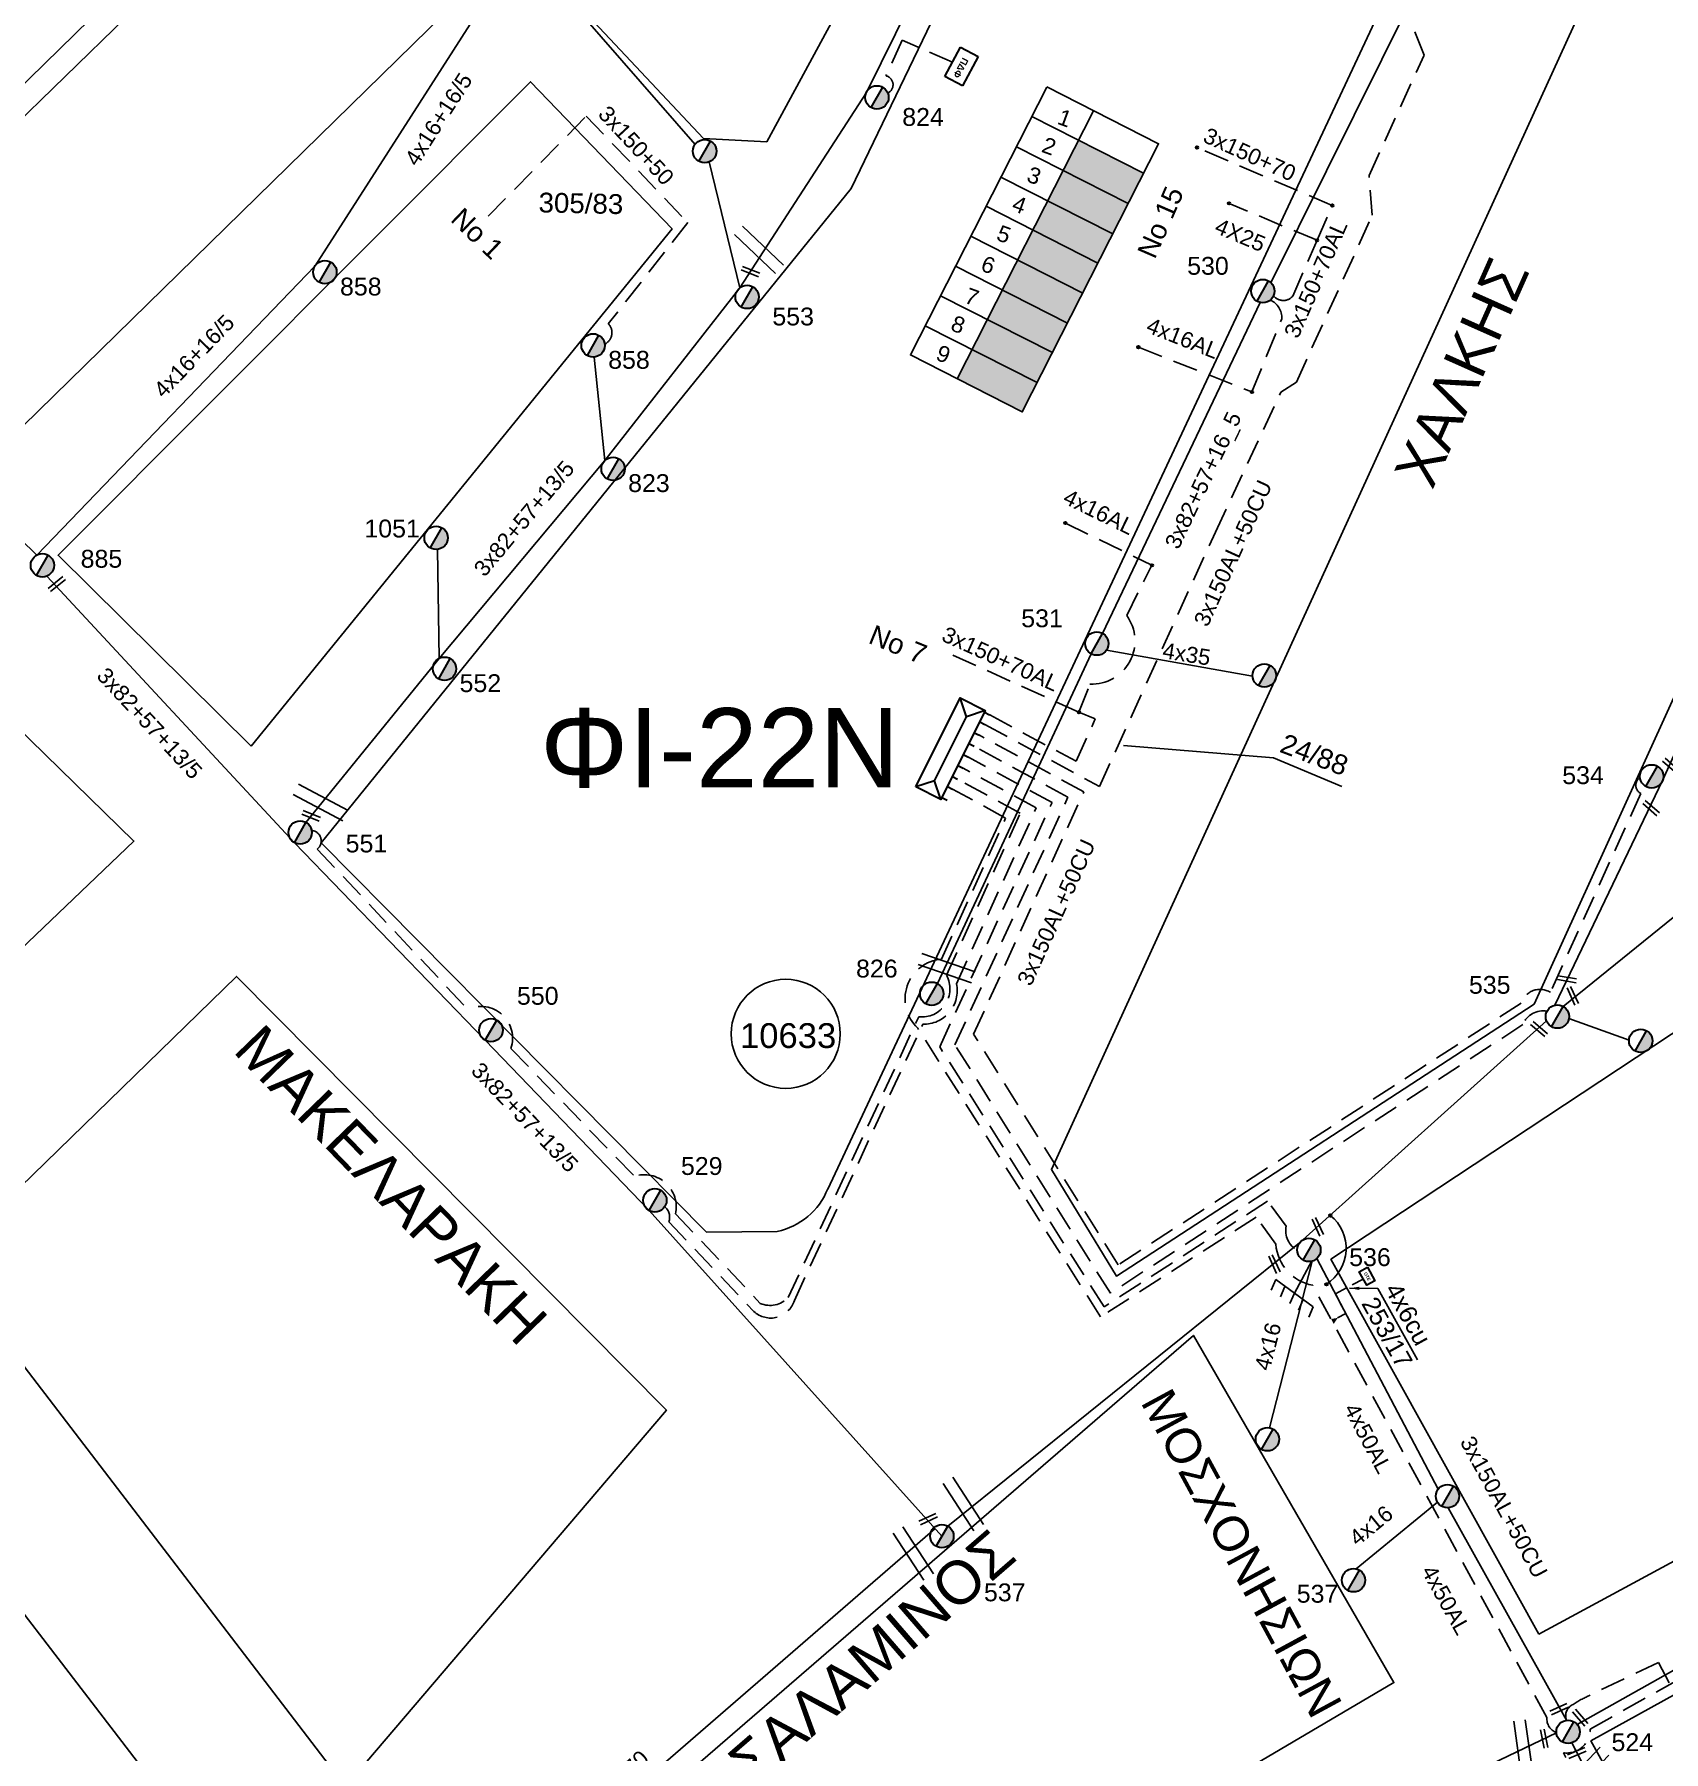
# Model space of a CAD drawing. Header units: millimetres. Extents: x 1421 to 7547, y 822 to 1863.
# Drawn here: x 6842.7 to 7007, y 1562.1 to 1735.3 of the extents above; entities that cross this region are included whole.
import ezdxf
from ezdxf.enums import TextEntityAlignment as Align

# ---------------------------------------------------------------- set-up
doc = ezdxf.new("R2010")
doc.units = ezdxf.units.MM
doc.linetypes.add('DASHED', pattern=[19.05, 12.7, -6.35])
doc.layers.get('0').update_dxf_attribs({"lineweight": 30})
for name, color, linetype, lineweight in [('16+16_5', 7, 'Continuous', 30), ('3x82+57+13_5', 7, 'Continuous', 30), ('3x82+57+16_5', 7, 'Continuous', 30), ('4x16+16_5', 7, 'Continuous', 30), ('4x35', 1, 'DASHED', 30), ('4x50+13_5', 7, 'Continuous', 30), ('4x50+16_5', 7, 'Continuous', 30), ('4x50AL', 7, 'Continuous', 30), ('Pillar OTE', 7, 'Continuous', 30), ('Pillar Δημοτικού Φωτισμού', 7, 'Continuous', 30), ('TEXT_ΚΑΛΩΔΙΩΝ', 7, 'Continuous', 30), ('Άγνωστα', 7, 'Continuous', 30), ('Άγνωστο εναέριο καλώδιο', 7, 'Continuous', 30), ('Άγνωστο Υπόγειο Καλώδιο', 7, 'DASHED', 30), ('Γυμνά εναέρια ΧΤ (3Φ)   4x16AL', 7, 'Continuous', 30), ('Εναέρια παροχή ΧΤ 4x16', 7, 'SYN_LINE', 30), ('Καλώδια ΧΤ   3x150+50CU', 7, 'DASHED', 30), ('Καλώδια ΧΤ   3x150+70AL', 7, 'DASHED', 30), ('Καλώδια ΧΤ   3x150AL+50CU', 7, 'DASHED', 30), ('Μηχανική τομή', 7, 'Continuous', 30), ('Στύλος ΦΜ', 7, 'Continuous', 30), ('Στύλος ΦΜ @ 1', 7, 'Continuous', 30), ('Συνδέσεις', 7, 'Continuous', 30), ('Συνεστραμμένα ΧΤ   3x70+54.6+25 AL', 7, 'SYN_LINE', 30), ('Τομή', 7, 'Continuous', 30), ('Υποσταθμός πόλεως', 7, 'Continuous', 30), ('Υπόβαθρο ΔΕΗ', 7, 'Continuous', 30), ('Υπόγεια Καλώδια Δικτύου ΧΤ  4x16AL', 7, 'DASHED', 30), ('Υπόγεια Καλώδια Δικτύου ΧΤ  4X25', 7, 'DASHED', 30), ('Υπόγεια Καλώδια Δικτύου ΧΤ  4x6', 7, 'DASHED', 30)]:
    doc.layers.add(name, color=color, linetype=linetype, lineweight=lineweight)
doc.layers.add('Υπόγεια καλώδια Παροχών ΧΤ   4x50AL', color=7, linetype='DASHED')
doc.styles.add('arial', font='arial.ttf')
doc.styles.get("Standard").update_dxf_attribs({"font": 'arial.ttf'})
doc.linetypes.add('SYN_LINE', pattern='A,0.5,-0.0001,["/\\/\\/\\/",Standard,S=0.1,R=0,X=0,Y=-0.05],-0.25', length=0.7501)
doc.dimstyles.new('ISO-25', dxfattribs={"dimtxt": 2.5, "dimasz": 2.5, "dimexe": 1.25, "dimexo": 0.625, "dimtad": 1, "dimtxsty": 'Standard', "dimcen": 2.5, "dimadec": 0, "dimazin": 0, "dimtfac": 1, "dimtmove": 0, "dimatfit": 3, "dimfxl": 1, "dimarcsym": 0})

# ---------------------------------------------------------------- blocks, each defined once
blk = doc.blocks.new('ΥΠΑΡΧΩΝ ΤΣΙΜΕΝΤΕΝΙΟΣ ΣΤΥΛΟΣ')
at = {"layer": 'Στύλος ΦΜ'}
blk.add_hatch(color=7, dxfattribs=at).paths.add_polyline_path([(-1.29, -2.28, 0.574793), (2.62, 0, 0.268822), (1.3, 2.27)])
at = {"layer": 'Στύλος ΦΜ', "color": 7}
blk.add_line((-1.29, -2.28), (1.3, 2.27), dxfattribs=at)
blk.add_circle((0, 0), 2.62, dxfattribs=at)
at = {"layer": 'Στύλος ΦΜ', "flags": 4}
for tag, p in [('ΑΡΙΘΜΟΣ', (-4.68, 8.05)), ('ΤΥΠΟΣ', (-4.91, 3.03))]:
    blk.add_attdef(tag, p, '', height=4, dxfattribs=at)
blk = doc.blocks.new('ΤΟΜΗ')
at = {"layer": 'Τομή', "lineweight": -3, "ltscale": 40}
for p, q in [((-11.37, 1.1), (11.37, 1.1)), ((11.37, -3.57), (-11.37, -3.57))]:
    blk.add_line(p, q, dxfattribs=at)
blk = doc.blocks.new('ΜΗΧΑΝΙΚΗ ΤΟΜΗ')
at = {"layer": 'Μηχανική τομή', "lineweight": -3, "ltscale": 40}
for p, q in [((-3.78, 1.15), (3.8, 1.15)), ((3.8, -0.4), (-3.78, -0.4))]:
    blk.add_line(p, q, dxfattribs=at)
blk = doc.blocks.new('PILLAR ΔΗΜΟΤΙΚΟΥ ΦΩΤΙΣΜΟΥ')
at = {"layer": 'Pillar Δημοτικού Φωτισμού', "ltscale": 40}
for p, q in [((-3.64, 2), (3.07, 2)), ((-3.64, -2), (-3.64, 2)), ((3.07, 2), (3.07, -2)), ((3.07, -2), (-3.64, -2))]:
    blk.add_line(p, q, dxfattribs=at)
at = {"layer": 'Pillar Δημοτικού Φωτισμού', "insert": (-2.13, 0.69), "char_height": 1.3575, "width": 109.961, "attachment_point": 1}
blk.add_mtext('{\\fArial|b1|i0|c161|p34;ΠΔΦ}', dxfattribs=at)
blk = doc.blocks.new('ΥΠΟΣΤΑΘΜΟΣ ΠΟΛΕΩΣ 9 ΑΝΑΧΩΡΗΣΕΩΝ')
at = {"layer": 'Υποσταθμός πόλεως', "ltscale": 40}
for p, q in [((-9.63, -2.82), (-9.63, -4)), ((-7.12, -2.82), (-7.12, -4)), ((-4.84, -2.82), (-4.84, -4)), ((-2.36, -2.82), (-2.36, -4)), ((0.09, -2.82), (0.09, -4)), ((2.55, -2.82), (2.55, -4)), ((5.02, -2.82), (5.02, -4)), ((7.48, -2.82), (7.48, -4)), ((9.61, -2.82), (9.61, -4))]:
    blk.add_line(p, q, dxfattribs=at)
blk.add_lwpolyline([(-10.02, 2.82), (10.02, 2.82), (10.02, -2.82), (-10.02, -2.82)], close=True, dxfattribs=at)
for points in [[(-7.21, 0), (-10.02, 2.82)], [(-10.02, -2.82), (-7.21, 0)], [(-7.21, 0), (7.21, 0)], [(7.21, 0), (10.02, 2.82)], [(10.02, -2.82), (7.21, 0)]]:
    blk.add_lwpolyline(points, dxfattribs=at)
at = {"layer": 'Υποσταθμός πόλεως', "linetype": 'SYN_LINE', "ltscale": 40, "flags": 1}
for tag, p in [('ΜΕΤΑΣΧΗΜΑΤΙΣΜΟΣ', (10.79, 1.71)), ('ΙΣΧΥΣ', (10.77, -1.08)), ('ΑΡΙΘΜΟΣ', (10.89, -3.8))]:
    blk.add_attdef(tag, p, '', height=1.8, dxfattribs=at)
blk = doc.blocks.new('A$C4BA07827')
at = {"lineweight": -3}
for p, q in [((0, 4.84), (2.52, 2.11)), ((4.43, 3.45), (0.61, 0.78)), ((2.52, 2.11), (3.36, 1.34)), ((3.41, 2.74), (4.26, 1.96)), ((4.43, 3.45), (5.28, 2.68)), ((0.61, 0.78), (1.46, 0)), ((1.55, 1.43), (2.39, 0.66))]:
    blk.add_line(p, q, dxfattribs=at)
blk = doc.blocks.new('_ΣΥΝΔΕΣΗ')
at = {"layer": 'Συνδέσεις', "linetype": 'SYN_LINE', "ltscale": 40}
blk.add_hatch(color=256, dxfattribs=at).paths.add_polyline_path([(0.5, -0.01, 1), (-0.5, -0.01, 1)])
at = {"layer": 'Συνδέσεις'}
blk.add_circle((0, -0.01), 0.5, dxfattribs=at)
blk = doc.blocks.new('PILLAR ΟΤΕ')
at = {"layer": 'Pillar OTE', "ltscale": 40}
blk.add_lwpolyline([(-3.31, 2.02), (3.39, 2.02), (3.39, -1.99), (-3.31, -1.99)], close=True, dxfattribs=at)
at = {"layer": 'Pillar OTE', "insert": (-1.81, 0.71), "char_height": 1.3575, "width": 109.961, "attachment_point": 1}
blk.add_mtext('{\\fArial|b1|i0|c161|p34;OTE}', dxfattribs=at)

msp = doc.modelspace()

# ---------------------------------------------------------------- hatches: boundary and pattern name
at = {"layer": 'Pillar OTE', "ltscale": 40}
h = msp.add_hatch(color=256, dxfattribs=at)
h.dxf.hatch_style = 1
h.paths.add_polyline_path([(6973.77, 1605.25), (6974.17, 1605.87), (6973.51, 1605.75)])
at = {"layer": 'Καλώδια ΧΤ   3x150+50CU', "linetype": 'DASHED', "lineweight": -3, "ltscale": 0.2}
h = msp.add_hatch(color=85, dxfattribs=at)
h.dxf.hatch_style = 1
h.paths.add_polyline_path([(6948.03, 1724.63), (6946.47, 1721.56), (6953.04, 1718.23), (6954.6, 1721.29)])
h = msp.add_hatch(color=27, dxfattribs=at)
h.dxf.hatch_style = 1
h.paths.add_polyline_path([(6946.47, 1721.56), (6944.91, 1718.5), (6951.48, 1715.16), (6953.04, 1718.23)])
h = msp.add_hatch(color=206, dxfattribs=at)
h.dxf.hatch_style = 1
h.paths.add_polyline_path([(6949.98, 1712.22), (6951.48, 1715.16), (6944.91, 1718.5), (6943.41, 1715.56)])
h = msp.add_hatch(color=1, dxfattribs=at)
h.dxf.hatch_style = 1
h.paths.add_polyline_path([(6941.88, 1712.54), (6948.45, 1709.2), (6949.98, 1712.22), (6943.41, 1715.56)])
h = msp.add_hatch(color=133, dxfattribs=at)
h.dxf.hatch_style = 1
h.paths.add_polyline_path([(6946.91, 1706.17), (6948.45, 1709.2), (6941.88, 1712.54), (6940.34, 1709.51)])
h = msp.add_hatch(color=2, dxfattribs=at)
h.dxf.hatch_style = 1
h.paths.add_polyline_path([(6945.4, 1703.2), (6946.91, 1706.17), (6940.34, 1709.51), (6938.82, 1706.54)])
h = msp.add_hatch(color=6, dxfattribs=at)
h.dxf.hatch_style = 1
h.paths.add_polyline_path([(6938.82, 1706.54), (6937.28, 1703.52), (6943.86, 1700.18), (6945.4, 1703.2)])
h = msp.add_hatch(color=4, dxfattribs=at)
h.dxf.hatch_style = 1
h.paths.add_polyline_path([(6937.36, 1703.62), (6935.8, 1700.55), (6942.36, 1697.22), (6943.92, 1700.28)])

# ---------------------------------------------------------------- linework, layer by layer
at = {"color": 1, "lineweight": -3, "ltscale": 0.2}
for points in [[(6892.5, 1743.55), (6909.36, 1724.19)], [(6910.79, 1722.43), (6913.86, 1709.72)]]:
    msp.add_lwpolyline(points, dxfattribs=at)
at = {"linetype": 'Continuous', "lineweight": -3, "ltscale": 0.2}
msp.add_lwpolyline([(6974.58, 1659.44), (6967.68, 1662.35), (6952.58, 1663.58)], dxfattribs=at)
at = {"color": 2, "lineweight": -3, "ltscale": 0.2}
msp.add_lwpolyline([(6803.07, 1492.81), (6817.27, 1498.03), (6839.8, 1509.13), (6856.07, 1519.5), (6874.17, 1534.19), (6897.06, 1553), (6933.57, 1584.62)], dxfattribs=at)
at = {"layer": '16+16_5', "color": 7, "lineweight": -3, "ltscale": 0.2}
msp.add_lwpolyline([(6917.81, 1803.97), (6896.98, 1784.06), (6874.84, 1762.71), (6852.9, 1741.32), (6834.53, 1723.35), (6818.28, 1707.33), (6795.72, 1686.8), (6780.46, 1670.67)], dxfattribs=at)
at = {"layer": '3x82+57+13_5', "color": 2, "linetype": 'Continuous', "lineweight": -3, "ltscale": 0.2}
msp.add_lwpolyline([(6954.39, 1786.01), (6944.26, 1765.08), (6926.64, 1729.43), (6913.86, 1709.72)], dxfattribs=at)
at = {"layer": '3x82+57+13_5', "color": 4, "linetype": 'Continuous', "lineweight": -3, "ltscale": 0.2}
msp.add_lwpolyline([(7039.37, 1733.43), (7030.35, 1712.13), (7020.93, 1690.96), (7006.97, 1660.11), (6996.08, 1637.4)], dxfattribs=at)
at = {"layer": '3x82+57+13_5', "color": 1, "lineweight": -3, "ltscale": 0.2}
msp.add_lwpolyline([(6870.11, 1655.83), (6883.55, 1672.37), (6900.25, 1692.32), (6913.86, 1709.72)], dxfattribs=at)
at = {"layer": '3x82+57+13_5', "color": 85, "lineweight": -3, "ltscale": 0.2}
msp.add_lwpolyline([(6843.97, 1680.67), (6868.94, 1653.78), (6888.19, 1633.86), (6904.72, 1616.69), (6934.25, 1583.86)], dxfattribs=at)
at = {"layer": '3x82+57+16_5', "color": 206, "linetype": 'Continuous', "lineweight": -3, "ltscale": 0.2}
for points in [[(6967.44, 1710.25), (6984.25, 1744.07), (6994.92, 1767.73)], [(6950.46, 1674.88), (6966.36, 1708.25)], [(6933.81, 1639.57), (6949.29, 1672.84)]]:
    msp.add_lwpolyline(points, dxfattribs=at)
at = {"layer": '4x16+16_5', "color": 85, "lineweight": -3, "ltscale": 0.2}
msp.add_lwpolyline([(6891.23, 1743.47), (6871.04, 1711.95), (6842.96, 1682.79)], dxfattribs=at)
at = {"layer": '4x35', "color": 206, "linetype": 'Continuous', "lineweight": -3, "ltscale": 0.2}
msp.add_line((6950.86, 1673.21), (6965.59, 1670.56), dxfattribs=at)
at = {"layer": '4x50+13_5', "color": 30, "lineweight": -3, "ltscale": 0.2}
msp.add_lwpolyline([(7086.95, 1613.95), (7067.39, 1603.45), (7046.52, 1592.22), (7028.96, 1582.08), (6998.32, 1564.87)], dxfattribs=at)
at = {"layer": '4x50+13_5', "color": 6, "lineweight": -3, "ltscale": 0.2}
msp.add_lwpolyline([(6900.42, 1511.23), (6916.71, 1521.34), (6929.85, 1529.07), (6943.52, 1536.51), (6969.51, 1551.23), (6996.24, 1564.04)], dxfattribs=at)
at = {"layer": '4x50+16_5', "color": 5, "lineweight": -3, "ltscale": 0.2}
msp.add_lwpolyline([(6997.8, 1563.02), (7009.48, 1540.44), (7023.25, 1515.96)], dxfattribs=at)
at = {"layer": '4x50AL', "color": 133, "lineweight": -3, "ltscale": 0.2}
msp.add_lwpolyline([(7067.13, 1685.35), (7056.09, 1680.19), (7039.14, 1669.01), (7023.68, 1658.9), (6996.91, 1637.27)], dxfattribs=at)
at = {"layer": '4x50AL', "color": 27, "lineweight": -3, "ltscale": 0.2}
for points in [[(6972.07, 1611.85), (6984.31, 1588.59)], [(6985.31, 1586.71), (6997.25, 1565.3)]]:
    msp.add_lwpolyline(points, dxfattribs=at)
at = {"layer": 'Pillar OTE', "lineweight": -3, "ltscale": 40}
for points in [[(6944.83, 1729.99), (6956.1, 1724.26), (6942.36, 1697.22), (6931.07, 1702.96), (6944.84, 1729.98)], [(6949.54, 1727.59), (6935.78, 1700.56)], [(6943.33, 1727.02), (6954.6, 1721.29)], [(6941.76, 1723.95), (6953.04, 1718.23)], [(6940.2, 1720.89), (6951.48, 1715.16)], [(6938.71, 1717.95), (6949.98, 1712.22)], [(6937.17, 1714.93), (6948.45, 1709.2)], [(6935.63, 1711.91), (6946.91, 1706.17)], [(6934.11, 1708.93), (6945.4, 1703.2)], [(6932.57, 1705.91), (6943.86, 1700.18)]]:
    msp.add_lwpolyline(points, dxfattribs=at)
at = {"layer": 'Άγνωστο εναέριο καλώδιο', "color": 1, "lineweight": -3, "ltscale": 0.2}
for points in [[(6900.25, 1692.32), (6899.17, 1702.74)], [(6883.55, 1672.37), (6883.37, 1683.35)]]:
    msp.add_lwpolyline(points, dxfattribs=at)
at = {"layer": 'Άγνωστο εναέριο καλώδιο', "color": 27, "lineweight": -3, "ltscale": 0.2}
msp.add_lwpolyline([(6995.23, 1635.83), (6970.33, 1613.42), (6934.84, 1584.88)], dxfattribs=at)
at = {"layer": 'Άγνωστο Υπόγειο Καλώδιο', "color": 2, "lineweight": -3, "ltscale": 0.2}
msp.add_lwpolyline([(6935.33, 1732.48), (6930.23, 1734.71), (6928.61, 1731.1), (6928.61, 1731.1)], dxfattribs=at)
at = {"layer": 'Άγνωστο Υπόγειο Καλώδιο', "color": 6, "lineweight": -3, "ltscale": 0.2}
msp.add_lwpolyline([(7014.82, 1555.65), (7006.52, 1571.12), (6999.33, 1567.69, 0.035173), (6997.72, 1566.77, 0.354094), (6997.25, 1565.3, 2.109109)], format="xyb", dxfattribs=at)
at = {"layer": 'Άγνωστο Υπόγειο Καλώδιο', "color": 2, "lineweight": -3, "ltscale": 0.2}
msp.add_arc((6928.4, 1730.21), 0.924, 295.4964, 76.6121, dxfattribs=at)
at = {"layer": 'Γυμνά εναέρια ΧΤ (3Φ)   4x16AL', "color": 27, "lineweight": -3, "ltscale": 0.2}
msp.add_lwpolyline([(6997.49, 1636.04), (7003.56, 1633.88)], dxfattribs=at)
at = {"layer": 'Εναέρια παροχή ΧΤ 4x16', "color": 27, "lineweight": -3, "ltscale": 0.2}
for points in [[(6971.58, 1611.58), (6967.29, 1594.78)], [(6984.25, 1587.27), (6976.05, 1580.56)]]:
    msp.add_lwpolyline(points, dxfattribs=at)
at = {"layer": 'Καλώδια ΧΤ   3x150+50CU', "color": 30, "lineweight": -3, "ltscale": 0.2}
msp.add_lwpolyline([(7042.36, 1520.46), (7036.88, 1530.57), (7018.94, 1521.34), (6996.93, 1562.01, 0.462222), (6999.63, 1564.41), (7026.63, 1579.52, -0.443002), (7028.21, 1580.98)], format="xyb", dxfattribs=at)
at = {"layer": 'Καλώδια ΧΤ   3x150+70AL', "color": 206, "lineweight": -3, "ltscale": 0.2}
for points in [[(6973.62, 1718.03), (6959.97, 1723.88)], [(6948.07, 1666.94), (6934.97, 1672.87)]]:
    msp.add_lwpolyline(points, dxfattribs=at)
for points in [[(6967.7, 1708.93, 0.477508), (6969.64, 1708.9), (6972.09, 1714.52), (6973.62, 1718.03)], [(6965.52, 1699.23), (6968.53, 1706.61, 0.30801), (6967.38, 1708.5)], [(6939.07, 1666.66), (6947.79, 1661.99), (6949.72, 1666.27), (6948.07, 1666.94), (6949.18, 1669.78, 0.628918), (6952.89, 1676.69), (6955.43, 1681.76)]]:
    msp.add_lwpolyline(points, format="xyb", dxfattribs=at)
at = {"layer": 'Καλώδια ΧΤ   3x150AL+50CU', "color": 2, "lineweight": -3, "ltscale": 0.2}
msp.add_lwpolyline([(6938.59, 1665.71), (6950.14, 1659.45), (6961.83, 1685.11), (6968.43, 1699.21), (6970, 1700.21), (6977.66, 1717.05), (6977.34, 1721.05), (6982.89, 1733.19), (6981.64, 1736.38), (6995.18, 1766.24, 0.494893), (6996.34, 1767.92)], format="xyb", dxfattribs=at)
at = {"layer": 'Καλώδια ΧΤ   3x150AL+50CU', "color": 1, "lineweight": -3, "ltscale": 0.2}
for points in [[(6888.47, 1716.94), (6898.38, 1727.05), (6908.61, 1716.31), (6900.6, 1706.11, -0.521513), (6900.24, 1704.06)], [(6870.68, 1655.02, -0.673745), (6871.25, 1653.14), (6886.42, 1637, -0.654173), (6890.78, 1633.03), (6903.23, 1620.14, -0.583501), (6907.37, 1616.36), (6915.93, 1607.33, 0.31831), (6918.75, 1607.92), (6931.91, 1636.23, 0.607369), (6934.72, 1640.41), (6942.16, 1656.77), (6935.84, 1660.2)]]:
    msp.add_lwpolyline(points, format="xyb", dxfattribs=at)
at = {"layer": 'Καλώδια ΧΤ   3x150AL+50CU', "color": 4, "lineweight": -3, "ltscale": 0.2}
msp.add_lwpolyline([(7004.67, 1660.36, 0.574524), (7004.75, 1658.74), (6995.62, 1638.7, 0.48742), (6992.67, 1637.59), (6952.02, 1611.2), (6937.45, 1634.47), (6948.56, 1658.91), (6938.04, 1664.61)], format="xyb", dxfattribs=at)
at = {"layer": 'Καλώδια ΧΤ   3x150AL+50CU', "color": 27, "lineweight": -3, "ltscale": 0.2}
msp.add_lwpolyline([(6970.1, 1612.65, -0.308402), (6968.96, 1615.12), (6967.1, 1617.64), (6950.6, 1606.97), (6934.03, 1633.2), (6945.36, 1657.84), (6936.94, 1662.4)], format="xyb", dxfattribs=at)
at = {"layer": 'Καλώδια ΧΤ   3x150AL+50CU', "color": 133, "lineweight": -3, "ltscale": 0.2}
msp.add_lwpolyline([(6995.29, 1636.8, 0.348518), (6992.84, 1635.44), (6951.24, 1608.36), (6935.56, 1633.4), (6946.96, 1658.37), (6937.49, 1663.5)], format="xyb", dxfattribs=at)
at = {"layer": 'Καλώδια ΧΤ   3x150AL+50CU', "color": 85, "lineweight": -3, "ltscale": 0.2}
msp.add_lwpolyline([(6906.29, 1617.08, -0.315276), (6906.71, 1615.55), (6915.28, 1606.52, 0.555462), (6919.37, 1607.62), (6932.31, 1635.47, 0.482156), (6935.73, 1639.56), (6943.77, 1657.3), (6936.4, 1661.31)], format="xyb", dxfattribs=at)
at = {"layer": 'Καλώδια ΧΤ   3x150AL+50CU', "color": 6, "lineweight": -3, "ltscale": 0.2}
msp.add_lwpolyline([(6996.24, 1564.04, -0.330036), (6995.27, 1565.57), (6971.65, 1609.15, -0.339974), (6967.93, 1613.29), (6965.95, 1616.02), (6950.25, 1605.97), (6931.81, 1635.09, -0.6476), (6934.2, 1642.04), (6940.68, 1656.27), (6935.33, 1659.18)], format="xyb", dxfattribs=at)
at = {"layer": 'Συνεστραμμένα ΧΤ   3x70+54.6+25 AL', "color": 85, "lineweight": -3, "ltscale": 20}
msp.add_lwpolyline([(6819.73, 1705.48), (6842.96, 1682.79)], dxfattribs=at)
at = {"layer": 'Υπόβαθρο ΔΕΗ', "lineweight": -3, "ltscale": 0.2}
for points in [[(6899.16, 1736.53), (6946.33, 1786.81), (6949.41, 1785.03), (6916.58, 1724.45), (6910.2, 1724.79), (6899.16, 1736.53)], [(6871.63, 1653.77), (6925.11, 1719.74), (6956.57, 1785.06), (6992.88, 1768.56), (6922.73, 1618.86)], [(6821.17, 1707.1), (6836.76, 1691.15), (6885.61, 1738.95), (6870.42, 1755.02), (6821.17, 1707.1)], [(7003.2, 1747.62), (6945.29, 1620.84), (6951.86, 1610.09), (6993.99, 1637.5), (7038.02, 1734.16), (7027.62, 1749.6)], [(6864.58, 1663.52), (6907.04, 1715.68), (6892.77, 1730.51), (6845.11, 1682.77), (6864.58, 1663.52)], [(6994.46, 1573.97), (7066.18, 1612.73), (7061.85, 1630.06), (7078.99, 1641.99), (7069.45, 1675.13), (6973.49, 1611.78), (6994.46, 1573.97)], [(6804.94, 1642.8), (6822.24, 1624.83), (6852.76, 1653.94), (6834.78, 1671.46), (6804.94, 1642.8)], [(6910.52, 1614.51), (6871.63, 1653.77)], [(6833.54, 1611.54), (6863.1, 1640.3), (6906.47, 1596.56), (6874.08, 1558.63), (6833.54, 1611.54)], [(6910.52, 1614.51), (6917.62, 1614.59)], [(7087.46, 1611.68), (6999.71, 1563.21), (7020.18, 1526.42), (7099.95, 1570.14), (7087.46, 1611.68)], [(6978.23, 1608.82), (6982.21, 1601.65)], [(6895.97, 1519.7), (6979.85, 1569.09), (6959.62, 1604.1), (6885.03, 1539.58), (6895.97, 1519.7)], [(6797.37, 1576.31), (6822.72, 1600.65), (6862.94, 1548.28), (6840.09, 1530.45), (6797.37, 1576.31)]]:
    msp.add_lwpolyline(points, dxfattribs=at)
at = {"layer": 'Υπόβαθρο ΔΕΗ', "lineweight": -3}
msp.add_circle((6918.5, 1634.51), 5.5, dxfattribs=at)
at = {"layer": 'Υπόβαθρο ΔΕΗ', "lineweight": -3, "ltscale": 0.2}
msp.add_arc((6916.2, 1621.48), 7.04, 281.7052, 338.1842, dxfattribs=at)
at = {"layer": 'Υπόβαθρο ΔΕΗ', "lineweight": -3}
msp.add_arc((6970.75, 1612.87), 4.27, 302.4384, 51.2574, dxfattribs=at)
at = {"layer": 'Υπόγεια Καλώδια Δικτύου ΧΤ  4x16AL', "color": 206, "lineweight": -3, "ltscale": 0.2}
for points in [[(6954.07, 1703.74), (6965.52, 1699.23)], [(6946.7, 1686.01), (6955.43, 1681.76)]]:
    msp.add_lwpolyline(points, dxfattribs=at)
at = {"layer": 'Υπόγεια Καλώδια Δικτύου ΧΤ  4X25', "color": 206, "lineweight": -3, "ltscale": 0.2}
msp.add_lwpolyline([(6972.09, 1714.52), (6963.21, 1718.25)], dxfattribs=at)
at = {"layer": 'Υπόγεια Καλώδια Δικτύου ΧΤ  4x6', "color": 6, "linetype": 'DASHED', "lineweight": -2, "ltscale": 0.1}
msp.add_lwpolyline([(6974.16, 1605.87), (6974.99, 1606.31), (6973.94, 1608.3), (6976.73, 1609.77)], dxfattribs=at)

# ---------------------------------------------------------------- block references
at = {"layer": 'Pillar OTE', "xscale": 0.2329598867702195, "yscale": 0.2329598867702195, "zscale": 0.2329598867702195, "rotation": 299.1329067197443}
msp.add_blockref('PILLAR ΟΤΕ', (6977.13, 1610.07), dxfattribs=at)
at = {"layer": 'Pillar Δημοτικού Φωτισμού', "lineweight": -3, "xscale": 0.5, "yscale": 0.5, "zscale": 0.5, "rotation": 241.8327038182027}
msp.add_blockref('PILLAR ΔΗΜΟΤΙΚΟΥ ΦΩΤΙΣΜΟΥ', (6936.16, 1731.91), dxfattribs=at)
at = {"layer": 'Μηχανική τομή', "lineweight": -3}
for p, xscale, yscale, zscale, rotation in [((6914.98, 1711.45), 0.2499999999999187, 0.2499999999999187, 0.2499999999999187, 158.4571720725009), ((6844.92, 1679.94), 0.2499999999999188, 0.2499999999999188, 0.2499999999999188, 218.530988406578), ((7007.85, 1661.61), 0.2499999999999187, 0.2499999999999187, 0.2499999999999187, 138.9335238618478), ((7005.84, 1657.33), 0.2499999999999187, 0.2499999999999187, 0.2499999999999187, 138.9335238618478), ((6870.67, 1656.57), 0.2499999999999187, 0.2499999999999187, 0.2499999999999187, 158.4571720725009), ((6997.29, 1639.92), 0.2499999999999188, 0.2499999999999188, 0.2499999999999188, 350.4118461142869), ((6997.97, 1638.39), 0.2499999999999188, 0.2499999999999188, 0.2499999999999188, 114.5530108727058), ((6994.54, 1635.06), 0.2499999999999188, 0.2499999999999188, 0.2499999999999188, 139.450457393845), ((6972.24, 1615.08), 0.2499999999999188, 0.2499999999999188, 0.2499999999999188, 114.5530108727058), ((6967.88, 1611.33), 0.2499999999999188, 0.2499999999999188, 0.2499999999999188, 114.5530108727058), ((6932.83, 1585.66), 0.2499999999999188, 0.2499999999999188, 0.2499999999999188, 204.5089765519788), ((6996.48, 1566.5), 0.2499999999999188, 0.2499999999999188, 0.2499999999999188, 204.5089765519788), ((6998.7, 1565.61), 0.2499999999999188, 0.2499999999999188, 0.2499999999999188, 130.510202646255), ((6995.09, 1563.45), 0.2499999999999188, 0.2499999999999188, 0.2499999999999188, 101.6108902672829), ((6998.26, 1562.08), 0.2499999999999188, 0.2499999999999188, 0.2499999999999188, 203.140943454077)]:
    msp.add_blockref('ΜΗΧΑΝΙΚΗ ΤΟΜΗ', p, dxfattribs=dict(at, xscale=xscale, yscale=yscale, zscale=zscale, rotation=rotation))
at = {"layer": 'Στύλος ΦΜ @ 1', "lineweight": -3, "ltscale": 40}
ref = msp.add_blockref('ΥΠΑΡΧΩΝ ΤΣΙΜΕΝΤΕΝΙΟΣ ΣΤΥΛΟΣ', (6927.7, 1728.93), dxfattribs=dict(at, xscale=0.4499999999998181, yscale=0.4499999999998181, zscale=0.4499999999998181))
ref.add_attrib('ΤΥΠΟΣ', '824', (6930.25, 1726.06), dxfattribs={"layer": 'Στύλος ΦΜ', "height": 1.8, "flags": 4})
at = {"layer": 'Στύλος ΦΜ @ 1', "lineweight": -3, "ltscale": 40, "xscale": 0.4499999999998181, "yscale": 0.4499999999998181, "zscale": 0.4499999999998181}
for p in [(6910.32, 1723.51), (6966.77, 1670.64), (7004.74, 1633.8), (6967.08, 1593.63), (6985.25, 1587.89)]:
    msp.add_blockref('ΥΠΑΡΧΩΝ ΤΣΙΜΕΝΤΕΝΙΟΣ ΣΤΥΛΟΣ', p, dxfattribs=at)
at = {"layer": 'Στύλος ΦΜ @ 1', "lineweight": -3, "ltscale": 40}
ref = msp.add_blockref('ΥΠΑΡΧΩΝ ΤΣΙΜΕΝΤΕΝΙΟΣ ΣΤΥΛΟΣ', (6966.62, 1709.4), dxfattribs=dict(at, xscale=0.4499999999998181, yscale=0.4499999999998181, zscale=0.4499999999998181))
ref.add_attrib('ΤΥΠΟΣ', '530', (6958.99, 1711.05), dxfattribs={"layer": 'Στύλος ΦΜ', "height": 1.8, "flags": 4})
ref = msp.add_blockref('ΥΠΑΡΧΩΝ ΤΣΙΜΕΝΤΕΝΙΟΣ ΣΤΥΛΟΣ', (6872.02, 1711.31), dxfattribs=dict(at, xscale=0.4499999999998181, yscale=0.4499999999998181, zscale=0.4499999999998181))
ref.add_attrib('ΤΥΠΟΣ', '858', (6873.54, 1708.96), dxfattribs={"layer": 'Στύλος ΦΜ', "height": 1.8, "flags": 4})
ref = msp.add_blockref('ΥΠΑΡΧΩΝ ΤΣΙΜΕΝΤΕΝΙΟΣ ΣΤΥΛΟΣ', (6914.6, 1708.81), dxfattribs=dict(at, xscale=0.4499999999998181, yscale=0.4499999999998181, zscale=0.4499999999998181))
ref.add_attrib('ΤΥΠΟΣ', '553', (6917.15, 1705.94), dxfattribs={"layer": 'Στύλος ΦΜ', "height": 1.8, "flags": 4})
ref = msp.add_blockref('ΥΠΑΡΧΩΝ ΤΣΙΜΕΝΤΕΝΙΟΣ ΣΤΥΛΟΣ', (6899.07, 1703.92), dxfattribs=dict(at, xscale=0.4499999999998181, yscale=0.4499999999998181, zscale=0.4499999999998181))
ref.add_attrib('ΤΥΠΟΣ', '858', (6900.59, 1701.57), dxfattribs={"layer": 'Στύλος ΦΜ', "height": 1.8, "flags": 4})
ref = msp.add_blockref('ΥΠΑΡΧΩΝ ΤΣΙΜΕΝΤΕΝΙΟΣ ΣΤΥΛΟΣ', (6901.08, 1691.48), dxfattribs=dict(at, xscale=0.4499999999998181, yscale=0.4499999999998181, zscale=0.4499999999998181))
ref.add_attrib('ΤΥΠΟΣ', '823', (6902.6, 1689.14), dxfattribs={"layer": 'Στύλος ΦΜ', "height": 1.8, "flags": 4})
ref = msp.add_blockref('ΥΠΑΡΧΩΝ ΤΣΙΜΕΝΤΕΝΙΟΣ ΣΤΥΛΟΣ', (6883.23, 1684.52), dxfattribs=dict(at, xscale=0.4499999999998181, yscale=0.4499999999998181, zscale=0.4499999999998181))
ref.add_attrib('ΤΥΠΟΣ', '1051', (6876, 1684.56), dxfattribs={"layer": 'Στύλος ΦΜ', "height": 1.8, "flags": 4})
ref = msp.add_blockref('ΥΠΑΡΧΩΝ ΤΣΙΜΕΝΤΕΝΙΟΣ ΣΤΥΛΟΣ', (6843.52, 1681.75), dxfattribs=dict(at, xscale=0.4499999999998181, yscale=0.4499999999998181, zscale=0.4499999999998181))
ref.add_attrib('ΤΥΠΟΣ', '885', (6847.38, 1681.51), dxfattribs={"layer": 'Στύλος ΦΜ', "height": 1.8, "flags": 4})
ref = msp.add_blockref('ΥΠΑΡΧΩΝ ΤΣΙΜΕΝΤΕΝΙΟΣ ΣΤΥΛΟΣ', (6949.88, 1673.86), dxfattribs=dict(at, xscale=0.4499999999998181, yscale=0.4499999999998181, zscale=0.4499999999998181))
ref.add_attrib('ΤΥΠΟΣ', '531', (6942.25, 1675.51), dxfattribs={"layer": 'Στύλος ΦΜ', "height": 1.8, "flags": 4})
ref = msp.add_blockref('ΥΠΑΡΧΩΝ ΤΣΙΜΕΝΤΕΝΙΟΣ ΣΤΥΛΟΣ', (6884.08, 1671.32), dxfattribs=dict(at, xscale=0.4499999999998181, yscale=0.4499999999998181, zscale=0.4499999999998181))
ref.add_attrib('ΤΥΠΟΣ', '552', (6885.6, 1668.97), dxfattribs={"layer": 'Στύλος ΦΜ', "height": 1.8, "flags": 4})
ref = msp.add_blockref('ΥΠΑΡΧΩΝ ΤΣΙΜΕΝΤΕΝΙΟΣ ΣΤΥΛΟΣ', (7005.84, 1660.47), dxfattribs=dict(at, xscale=0.4499999999998181, yscale=0.4499999999998181, zscale=0.4499999999998181))
ref.add_attrib('ΤΥΠΟΣ', '534', (6996.82, 1659.69), dxfattribs={"layer": 'Στύλος ΦΜ', "height": 1.8, "flags": 4})
ref = msp.add_blockref('ΥΠΑΡΧΩΝ ΤΣΙΜΕΝΤΕΝΙΟΣ ΣΤΥΛΟΣ', (6869.52, 1654.81), dxfattribs=dict(at, xscale=0.4499999999998181, yscale=0.4499999999998181, zscale=0.4499999999998181))
ref.add_attrib('ΤΥΠΟΣ', '551', (6874.11, 1652.8), dxfattribs={"layer": 'Στύλος ΦΜ', "height": 1.8, "flags": 4})
ref = msp.add_blockref('ΥΠΑΡΧΩΝ ΤΣΙΜΕΝΤΕΝΙΟΣ ΣΤΥΛΟΣ', (6933.22, 1638.55), dxfattribs=dict(at, xscale=0.4499999999998181, yscale=0.4499999999998181, zscale=0.4499999999998181))
ref.add_attrib('ΤΥΠΟΣ', '826', (6925.59, 1640.19), dxfattribs={"layer": 'Στύλος ΦΜ', "height": 1.8, "flags": 4})
ref = msp.add_blockref('ΥΠΑΡΧΩΝ ΤΣΙΜΕΝΤΕΝΙΟΣ ΣΤΥΛΟΣ', (6996.33, 1636.25), dxfattribs=dict(at, xscale=0.4499999999998181, yscale=0.4499999999998181, zscale=0.4499999999998181))
ref.add_attrib('ΤΥΠΟΣ', '535', (6987.41, 1638.55), dxfattribs={"layer": 'Στύλος ΦΜ', "height": 1.8, "flags": 4})
ref = msp.add_blockref('ΥΠΑΡΧΩΝ ΤΣΙΜΕΝΤΕΝΙΟΣ ΣΤΥΛΟΣ', (6888.77, 1634.88), dxfattribs=dict(at, xscale=0.4499999999998181, yscale=0.4499999999998181, zscale=0.4499999999998181))
ref.add_attrib('ΤΥΠΟΣ', '550', (6891.39, 1637.44), dxfattribs={"layer": 'Στύλος ΦΜ', "height": 1.8, "flags": 4})
ref = msp.add_blockref('ΥΠΑΡΧΩΝ ΤΣΙΜΕΝΤΕΝΙΟΣ ΣΤΥΛΟΣ', (6905.3, 1617.72), dxfattribs=dict(at, xscale=0.4499999999998181, yscale=0.4499999999998181, zscale=0.4499999999998181))
ref.add_attrib('ΤΥΠΟΣ', '529', (6907.93, 1620.28), dxfattribs={"layer": 'Στύλος ΦΜ', "height": 1.8, "flags": 4})
ref = msp.add_blockref('ΥΠΑΡΧΩΝ ΤΣΙΜΕΝΤΕΝΙΟΣ ΣΤΥΛΟΣ', (6971.27, 1612.72), dxfattribs=dict(at, xscale=0.4499999999998181, yscale=0.4499999999998181, zscale=0.4499999999998181))
ref.add_attrib('ΤΥΠΟΣ', '536', (6975.33, 1611.09), dxfattribs={"layer": 'Στύλος ΦΜ', "height": 1.8, "flags": 4})
ref = msp.add_blockref('ΥΠΑΡΧΩΝ ΤΣΙΜΕΝΤΕΝΙΟΣ ΣΤΥΛΟΣ', (6934.25, 1583.86), dxfattribs=dict(at, xscale=0.4499999999998181, yscale=0.4499999999998181, zscale=0.4499999999998181))
ref.add_attrib('ΤΥΠΟΣ', '537', (6938.49, 1577.29), dxfattribs={"layer": 'Στύλος ΦΜ', "height": 1.8, "flags": 4})
ref = msp.add_blockref('ΥΠΑΡΧΩΝ ΤΣΙΜΕΝΤΕΝΙΟΣ ΣΤΥΛΟΣ', (6975.77, 1579.41), dxfattribs=dict(at, xscale=0.4499999999998181, yscale=0.4499999999998181, zscale=0.4499999999998181))
ref.add_attrib('ΤΥΠΟΣ', '537', (6970.04, 1577.15), dxfattribs={"layer": 'Στύλος ΦΜ', "height": 1.8, "flags": 4})
ref = msp.add_blockref('ΥΠΑΡΧΩΝ ΤΣΙΜΕΝΤΕΝΙΟΣ ΣΤΥΛΟΣ', (6997.41, 1564.13), dxfattribs=dict(at, xscale=0.4499999999998181, yscale=0.4499999999998181, zscale=0.4499999999998181))
ref.add_attrib('ΤΥΠΟΣ', '524', (7001.79, 1562.18), dxfattribs={"layer": 'Στύλος ΦΜ', "height": 1.8, "flags": 4})
at = {"layer": 'Συνδέσεις', "lineweight": -3, "xscale": 0.25, "yscale": 0.25, "zscale": 0.25}
for p in [(6959.97, 1723.88), (6963.21, 1718.26), (6973.62, 1718.03), (6972.09, 1714.53), (6954.07, 1703.75), (6965.52, 1699.23), (6946.71, 1686.02), (6955.43, 1681.76), (6948.07, 1666.94), (6973.42, 1616.2), (6973.04, 1609.26)]:
    msp.add_blockref('_ΣΥΝΔΕΣΗ', p, dxfattribs=at)
at = {"layer": 'Τομή', "lineweight": -3, "xscale": 0.2499999999998871, "yscale": 0.2499999999998871, "zscale": 0.2499999999998871}
for p, rotation in [((6915.59, 1713.34), 136.4041713877465), ((6871.44, 1657.56), 152.0108461727661), ((6934.63, 1640.84), 161.150118680369), ((6936.16, 1586.92), 123.070316856853), ((6931.11, 1581.94), 123.070316856853), ((6992.6, 1562.41), 97.85434243445336), ((6999.35, 1559.91), 226.5276121404547)]:
    msp.add_blockref('ΤΟΜΗ', p, dxfattribs=dict(at, rotation=rotation))
at = {"layer": 'Υποσταθμός πόλεως', "lineweight": -3, "xscale": 0.4999999999999998, "yscale": 0.4999999999999998, "zscale": 0.4999999999999998, "rotation": 63.46051395079896}
msp.add_blockref('ΥΠΟΣΤΑΘΜΟΣ ΠΟΛΕΩΣ 9 ΑΝΑΧΩΡΗΣΕΩΝ', (6935.13, 1663.26), dxfattribs=at)
at = {"layer": 'Υπόβαθρο ΔΕΗ', "lineweight": -3, "ltscale": 0.2, "rotation": 288.8980187793429}
msp.add_blockref('A$C4BA07827', (6967, 1610.05), dxfattribs=at)

# ---------------------------------------------------------------- texts
at = {"lineweight": -3, "ltscale": 30, "char_height": 1.63, "width": 11.2573, "attachment_point": 1, "rotation": 340}
for s, insert in [('1', (6946.34, 1727.83)), ('2', (6944.75, 1725)), ('3', (6943.24, 1722.03)), ('4', (6941.75, 1719.09)), ('5', (6940.19, 1716.12)), ('6', (6938.61, 1713.03)), ('7', (6936.96, 1709.8)), ('8', (6935.58, 1707.01)), ('9', (6934.09, 1704.03))]:
    msp.add_mtext(s, dxfattribs=dict(at, insert=insert))
at = {"lineweight": -3, "ltscale": 40, "attachment_point": 1, "style": 'arial'}
for s, insert, char_height, width, rotation in [('{\\H1.083x;ΧΑΛΚΗΣ}', (6979.76, 1691.04), 4, 51.2353, 66.0042), ('{\\H1.083x;MAKEΛΑΡΑΚΗ}', (6865.74, 1635.76), 4, 51.144, 314.122), ('ΜΟΣΧΟΝΗΣΙΩΝ', (6957.31, 1599.06), 3.5, 51.2353, 298.4415), ('{\\H1.083x;ΣΑΛΑΜΙΝΟΣ}', (6912.36, 1561.69), 4, 51.144, 40.8435)]:
    msp.add_mtext(s, dxfattribs=dict(at, insert=insert, char_height=char_height, width=width, rotation=rotation))
at = {"layer": 'TEXT_ΚΑΛΩΔΙΩΝ', "lineweight": -3, "ltscale": 0.2}
for s, rotation, p in [('4x16+16/5', 57.3597, (6883.47, 1726.73)), ('3x150+50', 312.9488, (6903.42, 1724.09)), ('3x150+70', 335.5982, (6965.3, 1723.19)), ('4X25', 337.2104, (6964.35, 1715.06)), ('3x150+70AL', 66.4659, (6971.95, 1710.62)), ('4x16+16/5', 46.085, (6858.81, 1702.86)), ('4x16AL', 338.4762, (6958.56, 1704.66)), ('3x82+57+16_5', 64.5268, (6960.59, 1690.33)), ('3x82+57+13/5', 50.0715, (6892.1, 1686.48)), ('3x150AL+50CU', 65.5103, (6963.6, 1682.98)), ('4x16AL', 334.015, (6950.1, 1687.14)), ('3x150+70AL', 335.5982, (6940.17, 1672.32)), ('4x35', 350.8784, (6958.94, 1672.81)), ('3x82+57+13/5', 312.8804, (6854.34, 1665.83)), ('3x150AL+50CU', 65.5357, (6945.78, 1646.76)), ('3x82+57+13/5', 313.9216, (6892.19, 1626.1)), ('4x16', 75.683, (6967.13, 1602.99)), ('4x50AL', 297.7478, (6977.23, 1593.73)), ('3x150AL+50CU', 298.4489, (6990.94, 1586.8)), ('4x16', 39.3117, (6977.53, 1584.93)), ('4x50AL', 299.1429, (6985.1, 1577.43)), ('3x150+70', 43.2334, (6900.7, 1558.44))]:
    msp.add_text(s, height=1.6, rotation=rotation, dxfattribs=at).set_placement(p, align=Align.MIDDLE_CENTER)
at = {"layer": 'Άγνωστα', "color": 7, "lineweight": -3, "insert": (6913.88, 1635.58), "char_height": 2.5, "attachment_point": 1}
msp.add_mtext_dynamic_manual_height_columns('10633', width=1.8, gutter_width=12.5, heights=[0.0453], dxfattribs=at)
at = {"layer": 'Υπόβαθρο ΔΕΗ', "lineweight": -3, "char_height": 2, "attachment_point": 1}
for s, insert, rotation in [('Νο 15', (6953.89, 1713.33), 66.5178), ('Νο 1', (6885.96, 1717.97), 316.3249), ('305/83', (6893.59, 1719.34), 358.8106), ('Νο 7', (6927.47, 1675.81), 337.851), ('24/88', (6968.91, 1664.84), 339.174)]:
    msp.add_mtext_dynamic_manual_height_columns(s, width=17.2548, gutter_width=12.5, heights=[0], dxfattribs=dict(at, insert=insert, rotation=rotation))
at = {"layer": 'Υπόβαθρο ΔΕΗ', "lineweight": -3, "insert": (6893.71, 1667.35), "char_height": 8, "attachment_point": 1}
msp.add_mtext_dynamic_manual_height_columns('ΦI-22N', width=30.8332, gutter_width=12.5, heights=[0], dxfattribs=at)
at = {"layer": 'Υπόγεια καλώδια Παροχών ΧΤ   4x50AL', "color": 7, "ltscale": 0.2, "char_height": 1.8, "attachment_point": 1, "rotation": 299}
for s, insert in [('4x6cu', (6980.44, 1609.62)), ('253/17', (6978.09, 1608.2))]:
    msp.add_mtext_dynamic_manual_height_columns(s, width=1.8, gutter_width=12.5, heights=[0.118], dxfattribs=dict(at, insert=insert))

# ---------------------------------------------------------------- leaders
at = {"layer": 'Υπόβαθρο ΔΕΗ', "lineweight": -3, "ltscale": 0.2}
msp.add_leader([(6975.36, 1608.86), (6978.23, 1608.82)], dimstyle='ISO-25', override={"dimasz": 1, "dimtad": 0}, dxfattribs=at)

doc.saveas('drawing.dxf')
